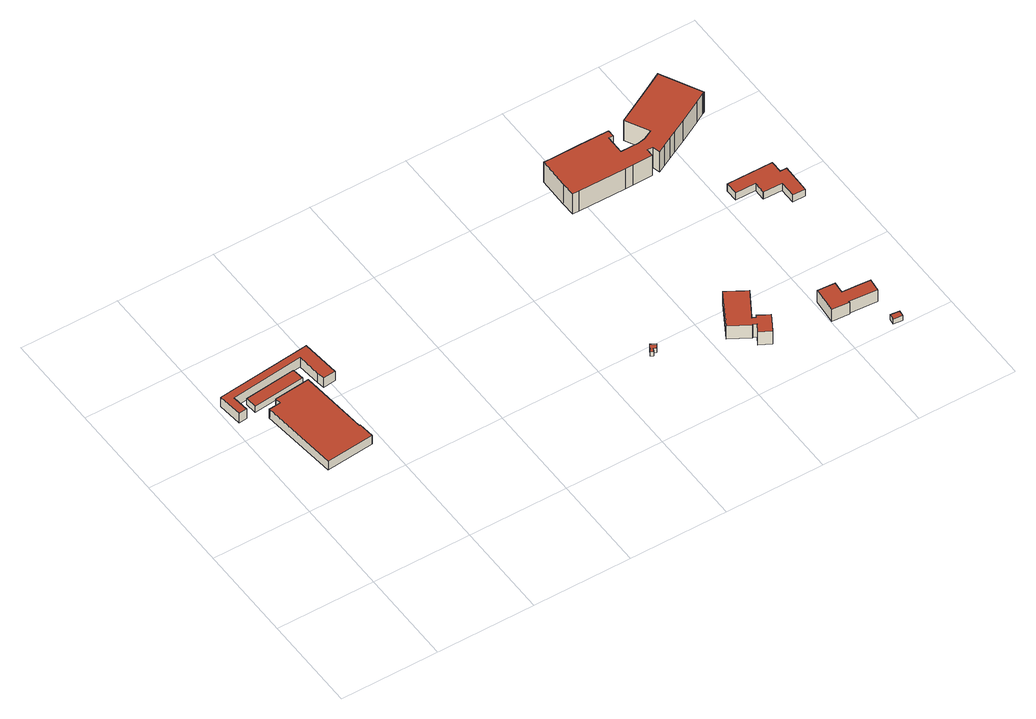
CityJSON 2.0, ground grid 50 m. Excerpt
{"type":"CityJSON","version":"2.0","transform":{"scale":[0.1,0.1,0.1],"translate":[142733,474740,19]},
"CityObjects":{
"building1":{"type":"Building","attributes":{"b3_dak_type":"multiple horizontal","b3_h_dak_50p":28.44,"b3_h_dak_70p":29.01,"b3_h_dak_max":29.98,"b3_h_dak_min":26.14,"b3_h_maaiveld":23.49,"b3_kas_warenhuis":false,"b3_mutatie_ahn3_ahn4":false,"b3_reconstructie_onvolledig":false,"b3_rmse_lod12":1.23,"b3_rmse_lod13":1.23,"b3_rmse_lod22":0.0401,"b3_val3dity_lod12":"[]","b3_val3dity_lod13":"[]","b3_val3dity_lod22":"[]","b3_volume_lod12":5621.87,"b3_volume_lod13":5621.87,"b3_volume_lod22":4909.31,"geconstateerd":false,"oorspronkelijkbouwjaar":1970,"status":"Pand in gebruik"},"children":["building1-1"]},
"building1-1":{"type":"BuildingPart","parents":["building1"],"geometry":[{"type":"Solid","lod":"1.2","boundaries":[[[[0,1,2,3,4,5,6,7,8]],[[9,1,0,10]],[[10,0,8,11]],[[11,8,7,12]],[[12,7,6,13]],[[13,6,5,14]],[[15,2,1,9]],[[16,4,3,17]],[[17,3,2,15]],[[14,5,4,16]],[[14,16,17,15,9,10,11,12,13]]]],"semantics":{"surfaces":[{"type":"GroundSurface"},{"type":"WallSurface","on_footprint_edge":true},{"type":"RoofSurface"}],"values":[[0,1,1,1,1,1,1,1,1,1,2]]}}]},
"building2":{"type":"Building","attributes":{"b3_dak_type":"slanted","b3_h_dak_50p":26.83,"b3_h_dak_70p":27.08,"b3_h_dak_max":27.57,"b3_h_dak_min":26.09,"b3_h_maaiveld":23.41,"b3_kas_warenhuis":false,"b3_mutatie_ahn3_ahn4":false,"b3_reconstructie_onvolledig":false,"b3_rmse_lod12":0.431,"b3_rmse_lod13":0.431,"b3_rmse_lod22":0.0375,"b3_val3dity_lod12":"[]","b3_val3dity_lod13":"[]","b3_val3dity_lod22":"[]","b3_volume_lod12":588.03,"b3_volume_lod13":588.03,"b3_volume_lod22":550.55,"geconstateerd":false,"oorspronkelijkbouwjaar":1970,"status":"Pand in gebruik"},"children":["building2-1"]},
"building2-1":{"type":"BuildingPart","parents":["building2"],"geometry":[{"type":"Solid","lod":"1.2","boundaries":[[[[18,19,20,21,22,23]],[[24,20,19,25]],[[26,23,22,27]],[[28,18,23,26]],[[29,21,20,24]],[[27,22,21,29]],[[25,19,18,28]],[[25,28,26,27,29,24]]]],"semantics":{"surfaces":[{"type":"GroundSurface"},{"type":"WallSurface","on_footprint_edge":true},{"type":"RoofSurface"}],"values":[[0,1,1,1,1,1,1,2]]}}]},
"building3":{"type":"Building","attributes":{"b3_dak_type":"slanted","b3_h_dak_50p":28.59,"b3_h_dak_70p":29.13,"b3_h_dak_max":29.85,"b3_h_dak_min":25.89,"b3_h_maaiveld":23.23,"b3_kas_warenhuis":false,"b3_mutatie_ahn3_ahn4":false,"b3_reconstructie_onvolledig":false,"b3_rmse_lod12":1.83,"b3_rmse_lod13":1.83,"b3_rmse_lod22":0.0345,"b3_val3dity_lod12":"[]","b3_val3dity_lod13":"[]","b3_val3dity_lod22":"[]","b3_volume_lod12":1908,"b3_volume_lod13":1908,"b3_volume_lod22":1409.61,"geconstateerd":false,"oorspronkelijkbouwjaar":1970,"status":"Pand in gebruik"},"children":["building3-1"]},
"building3-1":{"type":"BuildingPart","parents":["building3"],"geometry":[{"type":"Solid","lod":"1.2","boundaries":[[[[30,31,32,33,34,35,36,37,38,39,40]],[[41,31,30,42]],[[42,30,40,43]],[[44,32,31,41]],[[43,40,39,45]],[[45,39,38,46]],[[47,33,32,44]],[[48,34,33,47]],[[49,35,34,48]],[[50,36,35,49]],[[51,37,36,50]],[[46,38,37,51]],[[46,51,50,49,48,47,44,41,42,43,45]]]],"semantics":{"surfaces":[{"type":"GroundSurface"},{"type":"WallSurface","on_footprint_edge":true},{"type":"RoofSurface"}],"values":[[0,1,1,1,1,1,1,1,1,1,1,1,2]]}}]},
"building4":{"type":"Building","attributes":{"b3_dak_type":"multiple horizontal","b3_h_dak_50p":24.97,"b3_h_dak_70p":25.04,"b3_h_dak_max":25.15,"b3_h_dak_min":24.81,"b3_h_maaiveld":22.3,"b3_kas_warenhuis":false,"b3_mutatie_ahn3_ahn4":false,"b3_reconstructie_onvolledig":false,"b3_rmse_lod12":0.0872,"b3_rmse_lod13":0.0872,"b3_rmse_lod22":0.0239,"b3_val3dity_lod12":"[]","b3_val3dity_lod13":"[]","b3_val3dity_lod22":"[]","b3_volume_lod12":28.99,"b3_volume_lod13":28.99,"b3_volume_lod22":28.64,"geconstateerd":false,"oorspronkelijkbouwjaar":1950,"status":"Pand in gebruik"},"children":["building4-1"]},
"building4-1":{"type":"BuildingPart","parents":["building4"],"geometry":[{"type":"Solid","lod":"1.2","boundaries":[[[[52,53,54,55,56,57,58,59]],[[60,53,52,61]],[[62,59,58,63]],[[63,58,57,64]],[[61,52,59,62]],[[64,57,56,65]],[[66,55,54,67]],[[67,54,53,60]],[[65,56,55,66]],[[65,66,67,60,61,62,63,64]]]],"semantics":{"surfaces":[{"type":"GroundSurface"},{"type":"WallSurface","on_footprint_edge":true},{"type":"RoofSurface"}],"values":[[0,1,1,1,1,1,1,1,1,2]]}}]},
"building5":{"type":"Building","attributes":{"b3_dak_type":"slanted","b3_h_dak_50p":27.8,"b3_h_dak_70p":29,"b3_h_dak_max":30.9,"b3_h_dak_min":24.69,"b3_h_maaiveld":20.84,"b3_kas_warenhuis":false,"b3_mutatie_ahn3_ahn4":false,"b3_reconstructie_onvolledig":false,"b3_rmse_lod12":2.36,"b3_rmse_lod13":1.63,"b3_rmse_lod22":0.25,"b3_val3dity_lod12":"[]","b3_val3dity_lod13":"[]","b3_val3dity_lod22":"[]","b3_volume_lod12":2492.29,"b3_volume_lod13":2304.66,"b3_volume_lod22":2066.12,"geconstateerd":false,"oorspronkelijkbouwjaar":1950,"status":"Pand in gebruik"},"children":["building5-1"]},
"building5-1":{"type":"BuildingPart","parents":["building5"],"geometry":[{"type":"Solid","lod":"1.2","boundaries":[[[[68,69,70,71,72,73,74,75,76,77,78,79]],[[80,75,74,81]],[[82,79,78,83]],[[83,78,77,84]],[[81,74,73,85]],[[85,73,72,86]],[[87,76,75,80]],[[86,72,71,88]],[[84,77,76,87]],[[88,71,70,89]],[[90,69,68,91]],[[89,70,69,90]],[[91,68,79,82]],[[91,82,83,84,87,80,81,85,86,88,89,90]]]],"semantics":{"surfaces":[{"type":"GroundSurface"},{"type":"WallSurface","on_footprint_edge":true},{"type":"RoofSurface"}],"values":[[0,1,1,1,1,1,1,1,1,1,1,1,1,2]]}}]},
"building6":{"type":"Building","attributes":{"b3_dak_type":"slanted","b3_h_dak_50p":28.13,"b3_h_dak_70p":29.15,"b3_h_dak_max":32.34,"b3_h_dak_min":24.68,"b3_h_maaiveld":21.79,"b3_kas_warenhuis":false,"b3_mutatie_ahn3_ahn4":false,"b3_reconstructie_onvolledig":false,"b3_rmse_lod12":1.96,"b3_rmse_lod13":1.96,"b3_rmse_lod22":0.137,"b3_val3dity_lod12":"[]","b3_val3dity_lod13":"[]","b3_val3dity_lod22":"[]","b3_volume_lod12":1542.53,"b3_volume_lod13":1542.53,"b3_volume_lod22":1355.22,"geconstateerd":false,"oorspronkelijkbouwjaar":1930,"status":"Pand in gebruik"},"children":["building6-1"]},
"building6-1":{"type":"BuildingPart","parents":["building6"],"geometry":[{"type":"Solid","lod":"1.2","boundaries":[[[[92,93,94,95,96,97,98,99,100]],[[101,97,96,102]],[[103,95,94,104]],[[102,96,95,103]],[[105,93,92,106]],[[104,94,93,105]],[[106,92,100,107]],[[107,100,99,108]],[[109,98,97,101]],[[108,99,98,109]],[[108,109,101,102,103,104,105,106,107]]]],"semantics":{"surfaces":[{"type":"GroundSurface"},{"type":"WallSurface","on_footprint_edge":true},{"type":"RoofSurface"}],"values":[[0,1,1,1,1,1,1,1,1,1,2]]}}]},
"building7":{"type":"Building","attributes":{"b3_dak_type":"slanted","b3_h_dak_50p":24.63,"b3_h_dak_70p":24.81,"b3_h_dak_max":25.12,"b3_h_dak_min":23.93,"b3_h_maaiveld":21.67,"b3_kas_warenhuis":false,"b3_mutatie_ahn3_ahn4":false,"b3_reconstructie_onvolledig":false,"b3_rmse_lod12":0.363,"b3_rmse_lod13":0.363,"b3_rmse_lod22":0.0424,"b3_val3dity_lod12":"[]","b3_val3dity_lod13":"[]","b3_val3dity_lod22":"[]","b3_volume_lod12":43.9,"b3_volume_lod13":43.9,"b3_volume_lod22":41.01,"geconstateerd":false,"oorspronkelijkbouwjaar":1972,"status":"Pand in gebruik"},"children":["building7-1"]},
"building7-1":{"type":"BuildingPart","parents":["building7"],"geometry":[{"type":"Solid","lod":"1.2","boundaries":[[[[110,111,112,113]],[[114,111,110,115]],[[115,110,113,116]],[[117,112,111,114]],[[116,113,112,117]],[[116,117,114,115]]]],"semantics":{"surfaces":[{"type":"GroundSurface"},{"type":"WallSurface","on_footprint_edge":true},{"type":"RoofSurface"}],"values":[[0,1,1,1,1,2]]}}]},
"building8":{"type":"Building","attributes":{"b3_dak_type":"multiple horizontal","b3_h_dak_50p":32.93,"b3_h_dak_70p":32.96,"b3_h_dak_max":33.99,"b3_h_dak_min":23.18,"b3_h_maaiveld":20.35,"b3_kas_warenhuis":false,"b3_mutatie_ahn3_ahn4":false,"b3_reconstructie_onvolledig":false,"b3_rmse_lod12":3.46,"b3_rmse_lod13":0.607,"b3_rmse_lod22":0.575,"b3_val3dity_lod12":"[]","b3_val3dity_lod13":"[]","b3_val3dity_lod22":"[]","b3_volume_lod12":20388.16,"b3_volume_lod13":17954.51,"b3_volume_lod22":17943.27,"geconstateerd":false,"oorspronkelijkbouwjaar":2019,"status":"Pand in gebruik"},"children":["building8-1"]},
"building8-1":{"type":"BuildingPart","parents":["building8"],"geometry":[{"type":"Solid","lod":"1.2","boundaries":[[[[118,119,120,121,122,123,124,125,126,127,128,129,130,131,132,133,134,135,136,137,138,139,140,141,142,143,144,145,146,147,148,149,150,151,152,153]],[[154,136,135,155]],[[156,142,141,157]],[[158,146,145,159]],[[160,144,143,161]],[[159,145,144,160]],[[161,143,142,156]],[[162,137,136,154]],[[163,149,148,164]],[[165,150,149,163]],[[157,141,140,166]],[[166,140,139,167]],[[167,139,138,168]],[[169,128,127,170]],[[171,129,128,169]],[[168,138,137,162]],[[172,126,125,173]],[[174,123,122,175]],[[173,125,124,176]],[[176,124,123,174]],[[175,122,121,177]],[[170,127,126,172]],[[178,152,151,179]],[[179,151,150,165]],[[180,147,146,158]],[[164,148,147,180]],[[181,153,152,178]],[[182,120,119,183]],[[184,132,131,185]],[[186,133,132,184]],[[155,135,134,187]],[[187,134,133,186]],[[185,131,130,188]],[[188,130,129,171]],[[189,118,153,181]],[[177,121,120,182]],[[183,119,118,189]],[[183,189,181,178,179,165,163,164,180,158,159,160,161,156,157,166,167,168,162,154,155,187,186,184,185,188,171,169,170,172,173,176,174,175,177,182]]]],"semantics":{"surfaces":[{"type":"GroundSurface"},{"type":"WallSurface","on_footprint_edge":true},{"type":"RoofSurface"}],"values":[[0,1,1,1,1,1,1,1,1,1,1,1,1,1,1,1,1,1,1,1,1,1,1,1,1,1,1,1,1,1,1,1,1,1,1,1,1,2]]}}]},
"building9":{"type":"Building","attributes":{"b3_dak_type":"slanted","b3_h_dak_50p":23.52,"b3_h_dak_70p":23.89,"b3_h_dak_max":24.56,"b3_h_dak_min":22.26,"b3_h_maaiveld":19.49,"b3_kas_warenhuis":false,"b3_mutatie_ahn3_ahn4":false,"b3_reconstructie_onvolledig":false,"b3_rmse_lod12":0.69,"b3_rmse_lod13":0.69,"b3_rmse_lod22":0.0596,"b3_val3dity_lod12":"[]","b3_val3dity_lod13":"[]","b3_val3dity_lod22":"[]","b3_volume_lod12":1358.28,"b3_volume_lod13":1358.28,"b3_volume_lod22":1240.81,"geconstateerd":false,"oorspronkelijkbouwjaar":2020,"status":"Pand in gebruik"},"children":["building9-1"]},
"building9-1":{"type":"BuildingPart","parents":["building9"],"geometry":[{"type":"Solid","lod":"1.2","boundaries":[[[[190,191,192,193,194,195,196,197,198,199,200,201,202,203]],[[204,201,200,205]],[[206,193,192,207]],[[208,194,193,206]],[[209,191,190,210]],[[207,192,191,209]],[[211,196,195,212]],[[212,195,194,208]],[[210,190,203,213]],[[214,202,201,204]],[[213,203,202,214]],[[215,197,196,211]],[[205,200,199,216]],[[217,198,197,215]],[[216,199,198,217]],[[216,217,215,211,212,208,206,207,209,210,213,214,204,205]]]],"semantics":{"surfaces":[{"type":"GroundSurface"},{"type":"WallSurface","on_footprint_edge":true},{"type":"RoofSurface"}],"values":[[0,1,1,1,1,1,1,1,1,1,1,1,1,1,1,2]]}}]}
},
"vertices":[
[380,1080,45],[383,1050,45],[414,732,45],[419,732,45],[427,652,45],[183,629,45],[144,1027,45],[203,1033,45],[201,1063,45],[383,1050,100],[380,1080,100],[201,1063,100],[203,1033,100],[144,1027,100],[183,629,100],[414,732,100],[427,652,100],[419,732,100],
[369,1175,44],[375,1116,44],[112,1089,44],[106,1149,44],[366,1177,44],[366,1174,44],[112,1089,81],[375,1116,81],[366,1174,81],[366,1177,81],[369,1175,81],[106,1149,81],
[441,1050,42],[436,1088,42],[424,1208,42],[53,1166,42],[62,1082,42],[20,1078,42],[7,1203,42],[483,1253,42],[483,1252,42],[485,1252,42],[504,1056,42],[436,1088,100],[441,1050,100],[504,1056,100],[424,1208,100],[485,1252,100],[483,1252,100],[53,1166,100],[62,1082,100],[20,1078,100],[7,1203,100],[483,1253,100],
[1746,469,33],[1771,452,33],[1760,432,33],[1757,433,33],[1757,431,33],[1745,439,33],[1735,421,33],[1723,429,33],[1771,452,60],[1746,469,60],[1723,429,60],[1735,421,60],[1745,439,60],[1757,431,60],[1757,433,60],[1760,432,60],
[2060,344,18],[2163,523,18],[2261,463,18],[2179,324,18],[2198,314,18],[2204,325,18],[2262,293,18],[2211,207,18],[2156,239,18],[2179,278,18],[2162,288,18],[2160,286,18],[2211,207,100],[2262,293,100],[2160,286,100],[2162,288,100],[2179,278,100],[2204,325,100],[2198,314,100],[2156,239,100],[2179,324,100],[2261,463,100],[2163,523,100],[2060,344,100],
[2493,170,28],[2503,300,28],[2592,293,28],[2587,234,28],[2670,228,28],[2730,223,28],[2724,158,28],[2580,170,28],[2581,163,28],[2730,223,102],[2670,228,102],[2587,234,102],[2592,293,102],[2503,300,102],[2493,170,102],[2581,163,102],[2580,170,102],[2724,158,102],
[2753,5,27],[2705,10,27],[2709,40,27],[2755,35,27],[2705,10,58],[2753,5,58],[2755,35,58],[2709,40,58],
[2256,1555,14],[2258,1555,14],[2258,1522,14],[2234,1522,14],[2234,1426,14],[2327,1426,14],[2362,1432,14],[2408,1456,14],[2346,1573,14],[2534,1673,14],[2623,1721,14],[2639,1690,14],[2729,1520,14],[2725,1517,14],[2724,1518,14],[2714,1513,14],[2714,1511,14],[2668,1487,14],[2558,1428,14],[2491,1393,14],[2453,1373,14],[2408,1348,14],[2372,1330,14],[2362,1370,14],[2335,1370,14],[2334,1330,14],[2234,1331,14],[2193,1330,14],[1955,1330,14],[1922,1331,14],[1921,1404,14],[1922,1558,14],[1957,1558,14],[2108,1558,14],[2143,1558,14],[2256,1558,14],[2558,1428,140],[2668,1487,140],[2335,1370,140],[2362,1370,140],[1955,1330,140],[2193,1330,140],[2234,1331,140],[2334,1330,140],[2491,1393,140],[1922,1558,140],[1921,1404,140],[1957,1558,140],[2372,1330,140],[2408,1348,140],[2453,1373,140],[2623,1721,140],[2534,1673,140],[2639,1690,140],[2346,1573,140],[2408,1456,140],[2327,1426,140],[2234,1426,140],[2362,1432,140],[2234,1522,140],[2143,1558,140],[2108,1558,140],[1922,1331,140],[2256,1558,140],[2258,1522,140],[2258,1555,140],[2724,1518,140],[2725,1517,140],[2714,1513,140],[2714,1511,140],[2729,1520,140],[2256,1555,140],
[2821,869,5],[2756,870,5],[2756,953,5],[2662,954,5],[2662,957,5],[2661,957,5],[2662,1015,5],[2557,1017,5],[2557,1081,5],[2558,1081,5],[2558,1083,5],[2790,1081,5],[2790,1019,5],[2823,1018,5],[2790,1081,49],[2558,1083,49],[2662,954,49],[2756,953,49],[2662,957,49],[2756,870,49],[2821,869,49],[2662,1015,49],[2661,957,49],[2823,1018,49],[2790,1019,49],[2557,1017,49],[2558,1081,49],[2557,1081,49]
]}
